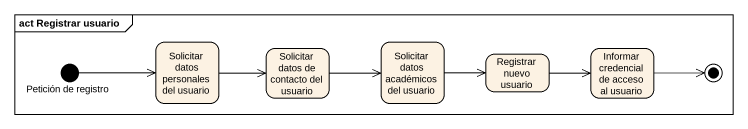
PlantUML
@startuml
mainframe act Registrar usuario
hide empty description
state "Solicitar datos personales del usuario" as Solicitar_datos_personales
state "Solicitar datos académicos del usuario" as Solicitar_datos_académicos
state "Petición de registro" as Petición_de_registro <<start>>
state "Solicitar datos de contacto del usuario" as Solicitar_datos_de_contacto
state "Registrar nuevo usuario" as Registrar_nuevo_usuario
state "Informar credencial de acceso al usuario" as Informar_credencial_de
Solicitar_datos_personales -right-> Solicitar_datos_de_contacto
Solicitar_datos_académicos -right-> Registrar_nuevo_usuario
Petición_de_registro -right-> Solicitar_datos_personales
Solicitar_datos_de_contacto -right-> Solicitar_datos_académicos
Registrar_nuevo_usuario -right-> Informar_credencial_de
Informar_credencial_de -right-> [*]
@enduml
